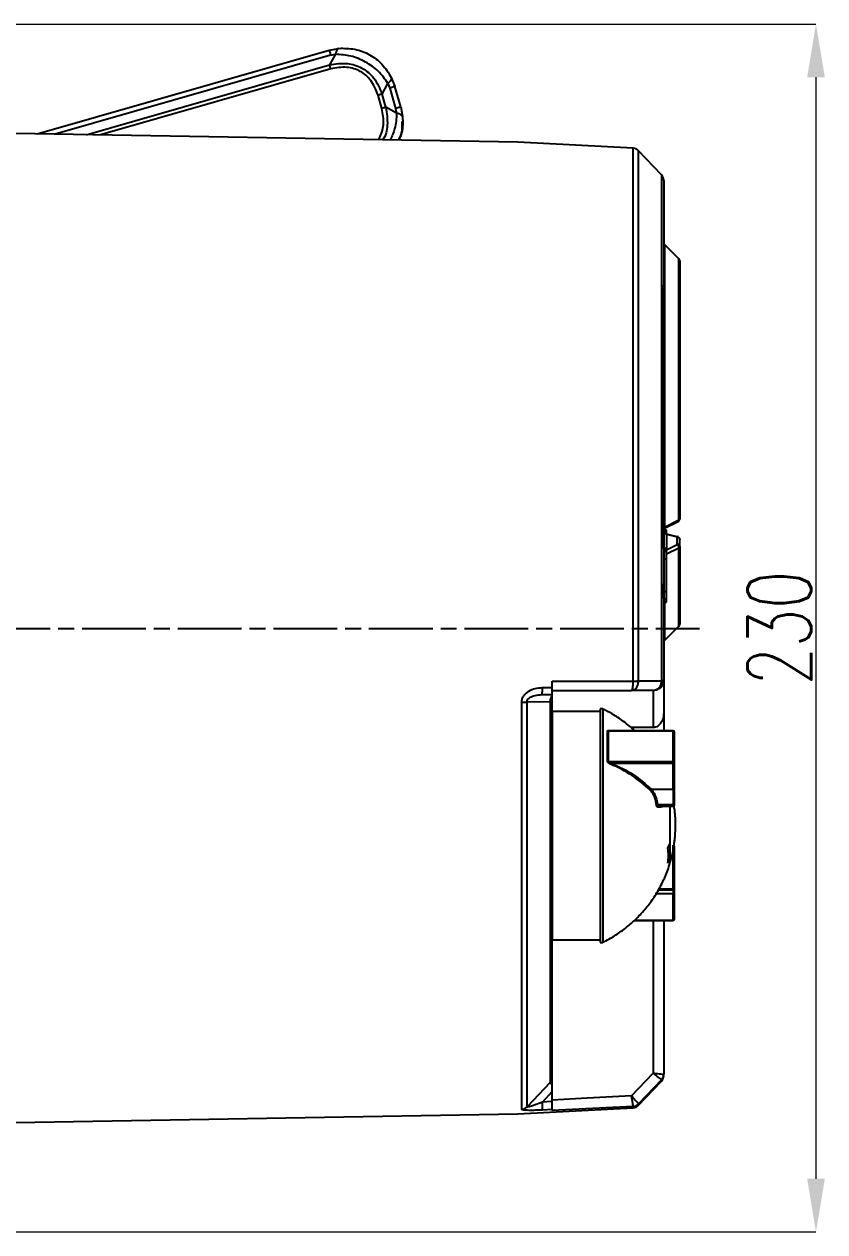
# Model space of a CAD drawing. Header units: millimetres. Extents: x 2180 to 4616, y 795 to 2518.
# Drawn here: x 3978.7 to 4129.5, y 2131.9 to 2359.3 of the extents above; entities that cross this region are included whole.
import ezdxf

# ---------------------------------------------------------------- set-up
doc = ezdxf.new("R2010")
doc.units = ezdxf.units.MM
doc.linetypes.add('AM_ISO08W050', pattern=[18, 12, -1.5, 3, -1.5])
doc.layers.add('AM_5', color=3, linetype='Continuous', lineweight=25)
doc.layers.add('AM_7', color=4, linetype='AM_ISO08W050', lineweight=25)
doc.styles.add('SLDTEXTSTYLE1', font='txt.shx', dxfattribs={"width": 0.7, "bigfont": 'gbcbig.shx'})
doc.dimstyles.new('SLDDIMSTYLE12$0', dxfattribs={"dimtxt": 12, "dimasz": 10, "dimexe": 0, "dimexo": 0.0625, "dimgap": 0.875, "dimtad": 1, "dimdec": 1, "dimlfac": 1.8, "dimrnd": 1e-09, "dimzin": 12, "dimdsep": 46, "dimtxsty": 'SLDTEXTSTYLE1', "dimcen": 0.09, "dimdle": 8.16, "dimclrd": 3, "dimclre": 3, "dimadec": 0, "dimazin": 3, "dimtfac": 1, "dimtdec": 1, "dimtofl": 0, "dimtmove": 0, "dimatfit": 3, "dimfxl": 0, "dimfrac": 2, "dimtolj": 1, "dimlwd": 5, "dimlwe": 5, "dimarcsym": 0})

# ---------------------------------------------------------------- blocks, each defined once
blk = doc.blocks.new('*D50')
at = {"layer": 'AM_5', "color": 3, "lineweight": 5, "transparency": 16777216}
blk.add_line((3940.25, 2359.31), (4127.81, 2359.31), dxfattribs=at)
at = {"layer": 'AM_5', "color": 3, "linetype": 'Continuous', "lineweight": 5, "transparency": 16777216}
for p, q in [((4127.81, 2349.31), (4127.81, 2141.88)), ((3940.24, 2131.88), (4127.81, 2131.88))]:
    blk.add_line(p, q, dxfattribs=at)
at = {"layer": 'AM_5', "color": 3, "transparency": 16777216}
for points in [[(4126.14, 2349.31), (4129.48, 2349.31), (4127.81, 2359.31)], [(4126.14, 2141.88), (4129.48, 2141.88), (4127.81, 2131.88)]]:
    blk.add_solid(points, dxfattribs=at)
at = {"layer": 'Defpoints', "color": 0, "transparency": 16777216}
for p in [(3940.18, 2359.31), (3940.18, 2131.88), (4127.81, 2131.88)]:
    blk.add_point(p, dxfattribs=at)
at = {"layer": 'AM_5', "color": 0, "transparency": 16777216, "insert": (4120.93, 2245.6), "char_height": 12, "attachment_point": 5, "rotation": 90, "style": 'SLDTEXTSTYLE1'}
blk.add_mtext('\\A1;230', dxfattribs=at)

msp = doc.modelspace()

# ---------------------------------------------------------------- linework, layer by layer
at = {"color": 7, "linetype": 'Continuous', "lineweight": 25}
for p, q in [((3981.197, 2338.656), (4036.154, 2354.414)), ((4036.154, 2354.414), (4037.961, 2354.757)), ((4036.43, 2353.459), (3984.596, 2338.597)), ((3990.394, 2338.496), (4036.226, 2351.637)), ((4037.333, 2353.631), (4036.226, 2351.637)), ((4036.43, 2353.459), (4037.333, 2353.631)), ((4036.446, 2350.869), (3993.127, 2338.448)), ((4046.121, 2346.152), (4047.229, 2348.146)), ((4047.229, 2348.146), (4047.562, 2347.289)), ((4047.562, 2347.289), (4048.665, 2343.444)), ((4047.856, 2349.272), (4048.523, 2347.558)), ((4049.626, 2343.713), (4048.523, 2347.558)), ((4046.069, 2343.433), (4045.352, 2345.932)), ((4046.838, 2343.653), (4046.121, 2346.152)), ((4048.836, 2342.541), (4046.838, 2343.653)), ((4048.665, 2343.444), (4048.836, 2342.541)), ((4049.626, 2343.713), (4049.968, 2341.907)), ((4050.013, 2340.95), (4050.013, 2340.957)), ((4071.674, 2337.077), (3942.148, 2339.338)), ((4093.403, 2335.938), (4071.674, 2337.077)), ((4098.736, 2330.916), (4094.412, 2335.472)), ((4102.001, 2315.11), (4099.294, 2317.827)), ((4102.001, 2265.965), (4102.001, 2315.11)), ((4102.148, 2314.758), (4102.148, 2312.172)), ((4099.148, 2310.495), (4099.148, 2310.142)), ((4099.294, 2264.604), (4102.001, 2265.965)), ((4099.426, 2264.44), (4101.871, 2265.667)), ((4099.426, 2264.44), (4101.871, 2265.667)), ((4102.148, 2266.114), (4102.148, 2267.407)), ((4099.148, 2264.245), (4099.154, 2264.316)), ((4099.148, 2260.554), (4099.148, 2264.184)), ((4099.148, 2264.064), (4099.648, 2264.064)), ((4099.148, 2263.936), (4099.648, 2263.936)), ((4099.148, 2263.872), (4099.648, 2263.872)), ((4099.175, 2263.681), (4099.648, 2263.681)), ((4099.648, 2263.936), (4099.648, 2264.064)), ((4099.648, 2263.685), (4099.648, 2263.936)), ((4099.648, 2263.681), (4099.648, 2263.872)), ((4099.648, 2263.286), (4099.648, 2263.681)), ((4099.648, 2263.553), (4099.648, 2263.681)), ((4099.648, 2263.265), (4099.648, 2263.553)), ((4099.648, 2263.265), (4101.648, 2262.797)), ((4101.648, 2262.797), (4099.648, 2263.265)), ((4099.648, 2263.265), (4099.648, 2260.612)), ((4099.648, 2260.347), (4101.648, 2261.351)), ((4099.647, 2259.536), (4102.001, 2260.715)), ((4101.648, 2261.351), (4101.648, 2262.797)), ((4101.879, 2262.741), (4101.693, 2262.818)), ((4101.879, 2262.741), (4101.693, 2262.818)), ((4102.001, 2245.95), (4102.001, 2260.715)), ((4102.084, 2262.499), (4102.111, 2262.416)), ((4102.131, 2262.358), (4102.115, 2262.423)), ((4102.131, 2262.343), (4102.148, 2262.211)), ((4102.148, 2260.918), (4102.148, 2262.211)), ((4099.148, 2260.612), (4099.648, 2260.612)), ((4099.148, 2260.475), (4099.648, 2260.475)), ((4099.148, 2260.064), (4099.648, 2260.064)), ((4099.148, 2258.627), (4099.647, 2258.627)), ((4099.648, 2260.475), (4099.648, 2260.612)), ((4099.648, 2260.064), (4099.648, 2260.475)), ((4099.647, 2252.445), (4099.647, 2258.627)), ((4099.147, 2251.146), (4099.147, 2253.89)), ((4099.147, 2252.445), (4099.647, 2252.445)), ((4099.147, 2251.008), (4099.647, 2251.008)), ((4099.147, 2250.597), (4099.647, 2250.597)), ((4099.147, 2250.58), (4099.647, 2250.58)), ((4099.147, 2250.46), (4099.647, 2250.46)), ((4099.294, 2250.46), (4099.294, 2243.243)), ((4099.647, 2250.597), (4099.647, 2251.008)), ((4099.294, 2243.243), (4102.001, 2245.95)), ((4094.408, 2235.586), (4094.412, 2235.655)), ((4094.412, 2235.655), (4098.734, 2235.647)), ((4098.734, 2235.647), (4098.735, 2235.687)), ((4099.147, 2235.807), (4099.141, 2235.647)), ((4076.282, 2234.379), (4078.147, 2234.412)), ((4078.147, 2234.412), (4078.147, 2235.588)), ((4078.147, 2235.588), (4093.402, 2235.586)), ((4078.147, 2233.807), (4093.098, 2233.807)), ((4093.098, 2233.807), (4093.326, 2233.869)), ((4093.098, 2233.807), (4093.143, 2233.86)), ((4097.147, 2233.807), (4093.098, 2233.807)), ((4093.402, 2235.603), (4093.402, 2235.586)), ((4097.147, 2233.807), (4097.147, 2226.856)), ((4073.412, 2231.691), (4077.735, 2231.774)), ((4075.749, 2233.038), (4076.242, 2233.085)), ((4075.91, 2233.015), (4076.23, 2233.063)), ((4076.23, 2233.063), (4078.147, 2233.097)), ((4078.147, 2231.623), (4078.147, 2232.798)), ((4087.147, 2229.892), (4078.147, 2229.892)), ((4087.647, 2230.392), (4087.147, 2230.392)), ((4087.147, 2230.392), (4087.147, 2192.835)), ((4087.647, 2230.392), (4087.647, 2192.835)), ((4099.147, 2229.556), (4099.147, 2226.242)), ((4097.147, 2226.856), (4092.921, 2226.856)), ((4088.568, 2220.44), (4088.568, 2226.228)), ((4100.947, 2226.242), (4088.662, 2226.242)), ((4088.664, 2226.208), (4088.664, 2220.426)), ((4088.664, 2226.208), (4100.947, 2226.208)), ((4100.947, 2226.242), (4100.947, 2226.183)), ((4100.947, 2226.208), (4100.947, 2226.242)), ((4100.947, 2220.426), (4100.947, 2226.208)), ((4101.147, 2223.008), (4101.147, 2226.042)), ((4101.147, 2223.453), (4101.147, 2226.042)), ((4101.147, 2220.314), (4101.147, 2223.453)), ((4088.664, 2220.426), (4100.947, 2220.426)), ((4089.235, 2220.173), (4100.947, 2220.173)), ((4100.947, 2220.173), (4100.947, 2220.426)), ((4100.947, 2215.24), (4100.947, 2220.173)), ((4101.147, 2215.382), (4101.147, 2220.314)), ((4096.767, 2215.24), (4100.947, 2215.24)), ((4100.947, 2215.24), (4100.947, 2212.316)), ((4100.947, 2212.316), (4097.922, 2212.316)), ((4098.298, 2211.867), (4098.052, 2211.834)), ((4098.221, 2212.059), (4100.947, 2212.059)), ((4098.225, 2212.062), (4098.345, 2212.079)), ((4098.225, 2212.062), (4100.947, 2212.062)), ((4100.344, 2205.062), (4100.344, 2212.059)), ((4100.347, 2201.392), (4100.347, 2212.059)), ((4100.947, 2212.121), (4100.947, 2212.316)), ((4100.947, 2212.062), (4100.947, 2212.121)), ((4100.947, 2212.059), (4100.947, 2212.062)), ((4099.936, 2204.149), (4100.344, 2205.062)), ((4100.947, 2196.488), (4100.947, 2204.724)), ((4101.147, 2204.505), (4101.147, 2204.521)), ((4100.344, 2202.234), (4099.936, 2201.32)), ((4100.012, 2202.234), (4100.344, 2202.234)), ((4100.344, 2201.392), (4100.344, 2202.234)), ((4100.847, 2202.346), (4101.147, 2202.346)), ((4100.312, 2201.392), (4100.347, 2201.392)), ((4100.947, 2195.532), (4097.703, 2195.532)), ((4098.141, 2196.294), (4100.947, 2196.294)), ((4098.224, 2196.488), (4100.947, 2196.488)), ((4100.947, 2196.353), (4100.947, 2196.488)), ((4100.947, 2196.294), (4100.947, 2196.353)), ((4100.947, 2196.301), (4100.947, 2196.294)), ((4100.947, 2196.294), (4100.947, 2195.532)), ((4100.947, 2190.6), (4100.947, 2195.532)), ((4101.147, 2193.33), (4101.147, 2196.469)), ((4101.147, 2195.674), (4101.147, 2196.178)), ((4101.147, 2190.741), (4101.147, 2195.674)), ((4087.147, 2192.835), (4087.147, 2186.392)), ((4087.647, 2192.835), (4087.647, 2186.392)), ((4101.147, 2190.741), (4101.147, 2193.33)), ((4093.6, 2190.541), (4100.947, 2190.541)), ((4093.661, 2190.6), (4100.947, 2190.6)), ((4097.147, 2190.541), (4097.147, 2161.766)), ((4099.147, 2190.541), (4099.147, 2161.566)), ((4100.947, 2190.541), (4100.947, 2190.6)), ((4100.947, 2190.575), (4100.947, 2190.541)), ((4078.147, 2186.892), (4087.147, 2186.892)), ((4087.147, 2186.392), (4087.647, 2186.392)), ((4093.098, 2157.487), (4097.147, 2161.766)), ((4099.144, 2161.567), (4099.147, 2161.566)), ((4077.735, 2159.993), (4073.411, 2155.406)), ((4098.734, 2160.538), (4094.411, 2155.969)), ((4094.411, 2155.721), (4098.735, 2160.278)), ((4098.735, 2160.537), (4098.734, 2160.538)), ((4098.735, 2160.537), (4098.735, 2160.278)), ((4076.296, 2156.316), (4078.147, 2158.281)), ((4078.147, 2156.41), (4078.147, 2158.281)), ((3942.147, 2151.857), (4071.673, 2154.117)), ((4071.673, 2154.117), (4093.402, 2155.256)), ((4078.147, 2154.917), (4076.348, 2154.826)), ((4093.401, 2155.506), (4078.147, 2154.704)), ((4078.147, 2154.704), (4078.147, 2154.917)), ((4093.401, 2155.506), (4093.402, 2155.505)), ((4093.402, 2155.256), (4093.402, 2155.505)), ((4094.411, 2155.969), (4094.409, 2155.971)), ((4094.411, 2155.721), (4094.411, 2155.969))]:
    msp.add_line(p, q, dxfattribs=at)
at = {"color": 7, "linetype": 'Continuous', "lineweight": 25, "flags": 128}
for points in [[(4093.402, 2235.603), (4093.402, 2241.211), (4093.402, 2246.836), (4093.402, 2252.456), (4093.402, 2258.05), (4093.402, 2263.595), (4093.402, 2269.071), (4093.402, 2274.455), (4093.402, 2279.728), (4093.402, 2284.868), (4093.402, 2289.856), (4093.402, 2294.672), (4093.402, 2299.298), (4093.402, 2303.715), (4093.402, 2307.908), (4093.403, 2311.858), (4093.403, 2315.552), (4093.403, 2318.974), (4093.403, 2322.112), (4093.403, 2324.953), (4093.403, 2327.487), (4093.403, 2329.703), (4093.403, 2331.592), (4093.403, 2333.149), (4093.403, 2334.365), (4093.403, 2335.238), (4093.403, 2335.763), (4093.403, 2335.938)], [(4094.412, 2235.655), (4094.412, 2241.339), (4094.412, 2247.041), (4094.412, 2252.737), (4094.412, 2258.404), (4094.412, 2264.02), (4094.412, 2269.561), (4094.412, 2275.006), (4094.412, 2280.333), (4094.412, 2285.519), (4094.412, 2290.545), (4094.412, 2295.39), (4094.412, 2300.035), (4094.412, 2304.46), (4094.412, 2308.649), (4094.412, 2312.584), (4094.412, 2316.249), (4094.412, 2319.629), (4094.412, 2322.712), (4094.412, 2325.484), (4094.412, 2327.934), (4094.412, 2330.054), (4094.412, 2331.833), (4094.412, 2333.265), (4094.412, 2334.344), (4094.412, 2335.065), (4094.412, 2335.427), (4094.412, 2335.472)], [(4098.736, 2330.916), (4098.736, 2330.736), (4098.736, 2330.198), (4098.736, 2329.304), (4098.736, 2328.058), (4098.736, 2326.464), (4098.736, 2324.53), (4098.736, 2322.264), (4098.736, 2319.675), (4098.736, 2316.774), (4098.736, 2313.573), (4098.736, 2310.087), (4098.736, 2306.329), (4098.736, 2302.315), (4098.736, 2298.062), (4098.736, 2293.589), (4098.736, 2288.913), (4098.736, 2284.056), (4098.736, 2279.036), (4098.736, 2273.876), (4098.736, 2268.596), (4098.736, 2263.22), (4098.736, 2257.769), (4098.736, 2252.268), (4098.736, 2246.738), (4098.736, 2241.203), (4098.735, 2235.687)], [(4099.294, 2317.827), (4099.294, 2317.328), (4099.294, 2316.448), (4099.294, 2315.199), (4099.294, 2313.592), (4099.294, 2311.644), (4099.294, 2309.375), (4099.294, 2306.809), (4099.294, 2303.972), (4099.294, 2300.893), (4099.294, 2297.605), (4099.294, 2294.142), (4099.294, 2290.538), (4099.294, 2286.831), (4099.294, 2283.061), (4099.294, 2279.264), (4099.294, 2275.482), (4099.294, 2271.752), (4099.294, 2268.114), (4099.294, 2264.604)], [(4099.148, 2264.401), (4099.148, 2266.232), (4099.148, 2269.196), (4099.148, 2272.296), (4099.148, 2275.495), (4099.148, 2278.753), (4099.148, 2282.03), (4099.148, 2285.288), (4099.148, 2288.487), (4099.148, 2291.587), (4099.148, 2294.551), (4099.148, 2297.343), (4099.148, 2299.93), (4099.148, 2302.279), (4099.148, 2304.363), (4099.148, 2306.156), (4099.148, 2307.636), (4099.148, 2308.785), (4099.148, 2309.59), (4099.148, 2310.04), (4099.148, 2310.142)], [(4099.648, 2263.265), (4099.663, 2263.279), (4099.678, 2263.286), (4099.693, 2263.286), (4099.705, 2263.28), (4099.716, 2263.268), (4099.724, 2263.25)], [(4072.402, 2154.945), (4072.402, 2155.903), (4072.402, 2157.231), (4072.402, 2158.924), (4072.402, 2160.976), (4072.402, 2163.377), (4072.402, 2166.118), (4072.402, 2169.187), (4072.402, 2172.572), (4072.402, 2176.259), (4072.402, 2180.232), (4072.402, 2184.475), (4072.402, 2188.971), (4072.402, 2193.701), (4072.402, 2198.646), (4072.402, 2203.784), (4072.402, 2209.095), (4072.402, 2214.557), (4072.402, 2220.147), (4072.402, 2225.843), (4072.402, 2231.62)], [(4073.411, 2155.406), (4073.411, 2156.359), (4073.411, 2157.681), (4073.411, 2159.365), (4073.411, 2161.406), (4073.411, 2163.795), (4073.411, 2166.522), (4073.411, 2169.576), (4073.411, 2172.944), (4073.411, 2176.612), (4073.411, 2180.565), (4073.411, 2184.787), (4073.411, 2189.26), (4073.411, 2193.965), (4073.411, 2198.885), (4073.411, 2203.997), (4073.412, 2209.281), (4073.412, 2214.715), (4073.412, 2220.277), (4073.412, 2225.943), (4073.412, 2231.691)], [(4077.735, 2231.774), (4077.735, 2226.095), (4077.735, 2220.504), (4077.735, 2215.025), (4077.735, 2209.684), (4077.735, 2204.503), (4077.735, 2199.507), (4077.735, 2194.718), (4077.735, 2190.156), (4077.735, 2185.844), (4077.735, 2181.799), (4077.735, 2178.04), (4077.735, 2174.585), (4077.735, 2171.448), (4077.735, 2168.643), (4077.735, 2166.183), (4077.735, 2164.08), (4077.735, 2162.342), (4077.735, 2160.978), (4077.735, 2159.993)], [(4078.147, 2229.892), (4078.147, 2229.823), (4078.147, 2229.427), (4078.147, 2228.685), (4078.147, 2227.61), (4078.147, 2226.22), (4078.147, 2224.537), (4078.147, 2222.589), (4078.147, 2220.408), (4078.147, 2218.029), (4078.147, 2215.493), (4078.147, 2212.839), (4078.147, 2210.113), (4078.147, 2207.358), (4078.147, 2204.621), (4078.147, 2201.945), (4078.147, 2199.375), (4078.147, 2196.953), (4078.147, 2194.719), (4078.147, 2192.709), (4078.147, 2190.957), (4078.147, 2189.492), (4078.147, 2188.336), (4078.147, 2187.51), (4078.147, 2187.027), (4078.147, 2186.892)], [(4100.947, 2220.426), (4100.986, 2220.424), (4101.024, 2220.418), (4101.058, 2220.407), (4101.089, 2220.394), (4101.114, 2220.377), (4101.132, 2220.357), (4101.143, 2220.336), (4101.147, 2220.314)], [(4078.147, 2156.41), (4077.11, 2156.358), (4076.296, 2156.316)], [(4093.098, 2157.487), (4084.725, 2157.047), (4078.147, 2156.701)]]:
    msp.add_lwpolyline(points, dxfattribs=at)
at = {"color": 7, "linetype": 'Continuous', "lineweight": 25}
for centre, radius, start, end in [((4093.324, 2334.44), 1.5, 43.49969, 86.99969), ((4097.648, 2329.883), 1.5, 359.99969, 43.49969), ((4099.645, 2318.18), 0.498, 180.0161, 225.11705), ((4101.651, 2314.758), 0.497, 0.01882, 45.13639), ((4101.648, 2314.758), 0.5, 359.99969, 44.79592), ((4101.648, 2266.114), 0.5, 296.63012, 359.99969), ((4101.955, 2266.156), 0.197, 283.44681, 347.66321), ((4099.342, 2264.412), 0.198, 103.88416, 168.00896), ((4099.534, 2260.782), 0.386, 180.21967, 206.01538), ((4101.688, 2262.771), 0.0477, 83.56953, 147.17328), ((4101.679, 2260.882), 0.47, 4.40164, 93.81095), ((4101.883, 2262.713), 0.0277, 97.12051, 149.18729), ((4101.899, 2260.943), 0.25, 294.15126, 354.20295), ((4101.647, 2246.304), 0.5, 314.99969, 359.99969), ((4099.647, 2242.89), 0.5, 134.99969, 179.99969), ((4093.413, 2245.321), 9.717, 269.93747, 275.9006), ((4098.937, 2237.477), 1.842, 263.65489, 276.34449), ((4098.778, 2236.308), 0.622, 266.06012, 306.40262), ((4070.032, 2233.969), 6.263, 351.68842, 3.7557), ((4093.905, 2245.459), 9.886, 267.083, 272.91637), ((4072.412, 2238.683), 7.063, 269.92223, 278.13872), ((4079.41, 2231.695), 1.677, 138.87029, 177.29865), ((4088.663, 2226.441), 0.233, 246.02224, 270.18014), ((4100.963, 2226.023), 0.185, 5.85563, 94.8496), ((4088.662, 2220.757), 0.331, 253.51988, 270.27832), ((4089.62, 2219.87), 0.49, 141.82926, 172.1209), ((4080.554, 2198.683), 22.921, 45.54722, 68.01561), ((4100.972, 2220.35), 0.179, 261.95022, 348.57794), ((4096.901, 2214.966), 0.305, 116.01, 165.05926), ((4100.972, 2215.417), 0.179, 261.95022, 348.57794), ((4097.894, 2212.782), 0.467, 252.26466, 273.46457), ((4098.244, 2211.868), 0.196, 95.78901, 189.85034), ((4100.994, 2212.089), 0.232, 48.45888, 101.56082), ((4100.947, 2212.262), 0.2, 269.98722, 359.98721), ((4100.947, 2212.259), 0.2, 269.99969, 359.99969), ((4076.869, 2208.392), 24.5, 350.87791, 359.99969), ((4088.419, 2202.735), 11.604, 352.99933, 7.00005), ((4100.997, 2198.187), 1.7, 268.31568, 275.06344), ((4100.951, 2196.498), 0.196, 268.95412, 358.91449), ((4100.972, 2195.709), 0.179, 261.95022, 348.57794), ((4100.972, 2190.777), 0.179, 261.95022, 348.57794), ((4100.963, 2190.76), 0.185, 265.14978, 354.14375), ((4097.642, 2161.569), 1.502, 316.65544, 359.93159), ((4097.654, 2161.566), 1.493, 316.39345, 359.98594), ((4097.647, 2161.31), 1.5, 316.49969, 359.99969), ((4086.267, 2168.253), 11.875, 224.06966, 226.85818), ((4049.613, 2154.633), 26.736, 0.41239, 3.60861), ((4072.325, 2156.449), 1.506, 272.92959, 316.19309), ((4093.319, 2157.008), 1.504, 273.13792, 316.44856), ((4093.324, 2157.004), 1.502, 272.97726, 316.40216), ((4093.323, 2156.754), 1.5, 272.99969, 316.49969)]:
    msp.add_arc(centre, radius, start, end, dxfattribs=at)
for points in [[(4036.154, 2354.414), (4036.167, 2354.372), (4036.192, 2354.288), (4036.35, 2353.736), (4036.43, 2353.459)], [(4036.446, 2350.869), (4036.425, 2350.943), (4036.382, 2351.092), (4036.322, 2351.302), (4036.268, 2351.492), (4036.24, 2351.589), (4036.226, 2351.637)], [(4048.523, 2347.558), (4048.48, 2347.547), (4048.394, 2347.524), (4047.839, 2347.367), (4047.562, 2347.289)], [(4046.121, 2346.152), (4046.072, 2346.138), (4045.975, 2346.111), (4045.785, 2346.057), (4045.575, 2345.996), (4045.426, 2345.954), (4045.352, 2345.932)], [(4046.838, 2343.653), (4046.789, 2343.639), (4046.692, 2343.611), (4046.502, 2343.557), (4046.291, 2343.497), (4046.143, 2343.455), (4046.069, 2343.433)], [(4049.626, 2343.713), (4049.583, 2343.702), (4049.496, 2343.679), (4048.942, 2343.522), (4048.665, 2343.444)], [(4099.148, 2329.883), (4099.148, 2329.793), (4099.148, 2329.613), (4099.148, 2328.157), (4099.148, 2325.852), (4099.148, 2322.638), (4099.148, 2318.572), (4099.148, 2313.694), (4099.148, 2308.06), (4099.148, 2301.732), (4099.148, 2294.781), (4099.148, 2287.283), (4099.148, 2279.322), (4099.148, 2270.986), (4099.148, 2262.368), (4099.147, 2253.565), (4099.147, 2244.666), (4099.147, 2238.76), (4099.147, 2235.807)], [(4102.148, 2314.758), (4102.148, 2314.591), (4102.148, 2314.256), (4102.148, 2313.139), (4102.148, 2311.59), (4102.148, 2309.585), (4102.148, 2307.167), (4102.148, 2304.366), (4102.148, 2301.223), (4102.148, 2297.784), (4102.148, 2294.099), (4102.148, 2290.219), (4102.148, 2286.2), (4102.148, 2282.102), (4102.148, 2277.981), (4102.148, 2273.901), (4102.148, 2269.903), (4102.148, 2267.377), (4102.148, 2266.114)], [(4099.148, 2263.798), (4099.153, 2263.751), (4099.163, 2263.658), (4099.227, 2263.58), (4099.259, 2263.542)], [(4102.148, 2260.918), (4102.148, 2259.822), (4102.148, 2257.631), (4102.148, 2254.75), (4102.147, 2252.22), (4102.147, 2250.104), (4102.147, 2248.422), (4102.147, 2247.212), (4102.147, 2246.447), (4102.147, 2246.351), (4102.147, 2246.304)], [(4099.147, 2235.807), (4099.147, 2235.729), (4099.147, 2235.573), (4099.147, 2234.306), (4099.147, 2232.375), (4099.147, 2230.495), (4099.147, 2229.556)], [(4089.235, 2220.173), (4090.676, 2219.493), (4093.56, 2218.134), (4095.698, 2216.205), (4096.767, 2215.24)]]:
    msp.add_open_spline(points, degree=3, dxfattribs=at)
for points, knots in [([(4037.961, 2354.757), (4037.834, 2354.698), (4037.579, 2354.58), (4037.416, 2353.948), (4037.333, 2353.631)], [0, 0, 0, 0, 0.49686743, 1, 1, 1, 1]), ([(4037.961, 2354.757), (4038.983, 2354.765), (4040.991, 2354.78), (4043.822, 2353.663), (4046.27, 2351.853), (4047.322, 2350.142), (4047.856, 2349.272)], [0, 0, 0, 0, 0.2543758, 0.4999836, 0.7457388, 1, 1, 1, 1]), ([(4036.226, 2351.637), (4037.346, 2351.819), (4039.431, 2352.159), (4042.424, 2351.184), (4044.854, 2349.165), (4045.677, 2347.208), (4046.121, 2346.152)], [0, 0, 0, 0, 0.2680966, 0.4988227, 0.7294637, 1, 1, 1, 1]), ([(4047.229, 2348.146), (4046.656, 2348.947), (4045.529, 2350.523), (4043.045, 2352.284), (4040.241, 2353.453), (4038.309, 2353.571), (4037.333, 2353.631)], [0, 0, 0, 0, 0.25415722, 0.50001427, 0.74762575, 1, 1, 1, 1]), ([(4045.352, 2345.932), (4044.975, 2346.912), (4044.436, 2348.31), (4043.102, 2349.706), (4042.026, 2350.46), (4040.813, 2350.969), (4038.929, 2351.351), (4037.467, 2351.067), (4036.446, 2350.869)], [0, 0, 0, 0, 0.2715623, 0.3875926, 0.5011305, 0.6146375, 0.7308194, 1, 1, 1, 1]), ([(4047.856, 2349.272), (4047.872, 2349.132), (4047.905, 2348.854), (4047.454, 2348.382), (4047.229, 2348.146)], [0, 0, 0, 0, 0.5000023, 1, 1, 1, 1]), ([(4045.382, 2337.536), (4045.463, 2337.647), (4045.8, 2338.108), (4046.157, 2339.071), (4046.557, 2340.944), (4046.269, 2342.41), (4046.069, 2343.433)], [0, 0, 0, 0, 0.0674485, 0.27954515, 0.49659605, 1, 1, 1, 1]), ([(4046.838, 2343.653), (4046.994, 2342.552), (4047.284, 2340.505), (4046.836, 2338.27), (4046.207, 2337.528), (4046.201, 2337.521)], [0, 0, 0, 0, 0.535438, 0.9957755, 1, 1, 1, 1]), ([(4048.836, 2342.541), (4048.791, 2341.553), (4048.713, 2339.826), (4047.957, 2338.195), (4047.634, 2337.496)], [0, 0, 0, 0, 0.5719725, 1, 1, 1, 1]), ([(4049.968, 2341.907), (4049.908, 2342.034), (4049.787, 2342.292), (4049.154, 2342.457), (4048.836, 2342.541)], [0, 0, 0, 0, 0.4968676, 1, 1, 1, 1]), ([(4049.968, 2341.907), (4050.01, 2340.875), (4050.072, 2339.337), (4049.467, 2337.931), (4049.268, 2337.468)], [0, 0, 0, 0, 0.6705708, 1, 1, 1, 1]), ([(4049.271, 2337.468), (4049.475, 2337.927), (4049.968, 2339.035), (4049.934, 2340.247), (4049.914, 2340.956)], [0, 0, 0, 0, 0.4149051, 1, 1, 1, 1]), ([(4102.148, 2280.597), (4102.148, 2281.851), (4102.148, 2284.361), (4102.148, 2288.072), (4102.148, 2290.796), (4102.148, 2292.586), (4102.148, 2293.506), (4102.148, 2294.414), (4102.148, 2295.308), (4102.148, 2296.186), (4102.148, 2296.777), (4102.148, 2297.189), (4102.148, 2297.666), (4102.148, 2298.38), (4102.148, 2299.196), (4102.148, 2299.905), (4102.148, 2300.588), (4102.148, 2301.272), (4102.148, 2301.759), (4102.148, 2302.497), (4102.148, 2303.379), (4102.148, 2304.548), (4102.148, 2305.528), (4102.148, 2306.365), (4102.148, 2307.009), (4102.148, 2307.518), (4102.148, 2307.953), (4102.148, 2308.366), (4102.148, 2308.768), (4102.148, 2309.046), (4102.148, 2309.424), (4102.148, 2309.843), (4102.148, 2310.365), (4102.148, 2310.803), (4102.148, 2311.126), (4102.148, 2311.358), (4102.148, 2311.519), (4102.148, 2311.665), (4102.148, 2311.761), (4102.148, 2311.838), (4102.148, 2311.916), (4102.148, 2312.02), (4102.148, 2312.11), (4102.148, 2312.155), (4102.148, 2312.172)], [0, 0, 0, 0, 0.0803647, 0.1607294, 0.2410941, 0.2624684, 0.283842, 0.3052151, 0.3265873, 0.3479574, 0.3693255, 0.3704427, 0.3788854, 0.405204, 0.4251182, 0.4428013, 0.4618483, 0.4808946, 0.4999402, 0.5035205, 0.5449145, 0.57896, 0.6143836, 0.643615, 0.6685119, 0.6871043, 0.7041218, 0.7223404, 0.7405585, 0.758776, 0.762108, 0.7964253, 0.8245029, 0.853496, 0.8824879, 0.8971785, 0.9118685, 0.9265578, 0.9412466, 0.9442716, 0.9541998, 0.9705965, 0.9890576, 1, 1, 1, 1]), ([(4102.148, 2267.407), (4102.148, 2267.703), (4102.148, 2268.295), (4102.148, 2269.197), (4102.148, 2270.108), (4102.148, 2271.03), (4102.148, 2271.961), (4102.148, 2272.9), (4102.148, 2273.549), (4102.148, 2274.025), (4102.148, 2274.58), (4102.148, 2275.424), (4102.148, 2276.384), (4102.148, 2278.071), (4102.148, 2279.463), (4102.148, 2280.597)], [0, 0, 0, 0, 0.07144385, 0.14288374, 0.21431988, 0.28576303, 0.35720674, 0.42863778, 0.50005558, 0.50406448, 0.53604837, 0.6252562, 0.69323765, 0.75009307, 1, 1, 1, 1]), ([(4101.87, 2265.669), (4101.882, 2265.675), (4101.915, 2265.691), (4101.953, 2265.738), (4101.996, 2265.824), (4101.999, 2265.909), (4102.001, 2265.965)], [0, 0, 0, 0, 0.14054005, 0.37467991, 0.58989364, 1, 1, 1, 1]), ([(4099.278, 2263.543), (4099.25, 2263.57), (4099.194, 2263.623), (4099.169, 2263.687), (4099.157, 2263.719)], [0, 0, 0, 0, 0.5052965, 1, 1, 1, 1]), ([(4099.259, 2263.542), (4099.259, 2263.549), (4099.259, 2263.564), (4099.242, 2263.575), (4099.212, 2263.575), (4099.185, 2263.563), (4099.171, 2263.558)], [0, 0, 0, 0, 0.2336109, 0.4844564, 0.7436939, 1, 1, 1, 1]), ([(4099.176, 2264.29), (4099.182, 2264.289), (4099.202, 2264.287), (4099.27, 2264.348), (4099.371, 2264.408), (4099.424, 2264.439)], [0, 0, 0, 0, 0.1601422, 0.5688581, 1, 1, 1, 1]), ([(4099.259, 2263.542), (4099.284, 2263.512), (4099.337, 2263.448), (4099.467, 2263.341), (4099.576, 2263.295), (4099.648, 2263.265)], [0, 0, 0, 0, 0.233085, 0.4930073, 1, 1, 1, 1]), ([(4099.419, 2264.438), (4099.417, 2264.437), (4099.398, 2264.421), (4099.365, 2264.423), (4099.325, 2264.439), (4099.302, 2264.488), (4099.293, 2264.548), (4099.294, 2264.586), (4099.294, 2264.604)], [0, 0, 0, 0, 0.0284628, 0.3120488, 0.569439, 0.7930567, 0.8963599, 1, 1, 1, 1]), ([(4101.648, 2262.797), (4101.687, 2262.789), (4101.76, 2262.775), (4101.828, 2262.743), (4101.859, 2262.728)], [0, 0, 0, 0, 0.5446681, 1, 1, 1, 1]), ([(4101.976, 2260.918), (4101.96, 2260.962), (4101.927, 2261.058), (4101.845, 2261.187), (4101.747, 2261.292), (4101.68, 2261.332), (4101.648, 2261.351)], [0, 0, 0, 0, 0.239538, 0.5175571, 0.7682031, 1, 1, 1, 1]), ([(4101.859, 2262.728), (4101.901, 2262.7), (4101.991, 2262.641), (4102.076, 2262.517), (4102.135, 2262.371), (4102.143, 2262.27), (4102.148, 2262.211)], [0, 0, 0, 0, 0.2427138, 0.5154318, 0.7146901, 1, 1, 1, 1]), ([(4101.859, 2262.675), (4101.901, 2262.65), (4101.991, 2262.597), (4102.076, 2262.486), (4102.135, 2262.354), (4102.143, 2262.264), (4102.148, 2262.211)], [0, 0, 0, 0, 0.2421389, 0.5153871, 0.7139591, 1, 1, 1, 1]), ([(4102.001, 2260.715), (4102.001, 2260.747), (4102.002, 2260.812), (4101.984, 2260.882), (4101.976, 2260.918)], [0, 0, 0, 0, 0.49355373, 1, 1, 1, 1]), ([(4102.125, 2262.378), (4102.127, 2262.37), (4102.146, 2262.316), (4102.147, 2262.259), (4102.148, 2262.211)], [0, 0, 0, 0, 0.1515723, 1, 1, 1, 1]), ([(4099.647, 2255.467), (4099.647, 2256.091), (4099.647, 2257.335), (4099.647, 2258.805), (4099.648, 2259.742), (4099.648, 2260.256), (4099.648, 2260.565), (4099.648, 2260.597), (4099.648, 2260.612)], [0, 0, 0, 0, 0.25015941, 0.49958066, 0.62466902, 0.74973011, 0.87480959, 1, 1, 1, 1]), ([(4099.647, 2258.627), (4099.647, 2258.95), (4099.647, 2259.354), (4099.648, 2259.782), (4099.648, 2259.964), (4099.648, 2260.024), (4099.648, 2260.064)], [0, 0, 0, 0, 0.4996211, 0.6251499, 0.7494732, 1, 1, 1, 1]), ([(4099.647, 2250.46), (4099.647, 2250.463), (4099.647, 2250.469), (4099.647, 2250.556), (4099.647, 2250.785), (4099.647, 2251.306), (4099.647, 2252.259), (4099.647, 2253.7), (4099.647, 2254.877), (4099.647, 2255.467)], [0, 0, 0, 0, 0.06265322, 0.12530292, 0.25030366, 0.37521459, 0.50021885, 0.74968949, 1, 1, 1, 1]), ([(4099.647, 2251.008), (4099.647, 2251.048), (4099.647, 2251.108), (4099.647, 2251.287), (4099.647, 2251.717), (4099.647, 2252.121), (4099.647, 2252.445)], [0, 0, 0, 0, 0.2505117, 0.3752446, 0.5001647, 1, 1, 1, 1]), ([(4098.734, 2235.647), (4098.695, 2235.393), (4098.617, 2234.89), (4098.233, 2234.288), (4097.726, 2233.884), (4097.34, 2233.833), (4097.147, 2233.807)], [0, 0, 0, 0, 0.2577147, 0.5100976, 0.7565093, 1, 1, 1, 1]), ([(4099.141, 2235.647), (4099.096, 2235.408), (4099.004, 2234.917), (4098.561, 2234.337), (4098.06, 2234.004), (4097.589, 2233.837), (4097.301, 2233.817), (4097.147, 2233.807)], [0, 0, 0, 0, 0.24183895, 0.49912391, 0.70899919, 0.84445044, 1, 1, 1, 1]), ([(4072.402, 2231.62), (4072.422, 2231.83), (4072.464, 2232.262), (4072.784, 2232.844), (4073.22, 2233.349), (4073.922, 2233.854), (4074.955, 2234.279), (4075.828, 2234.345), (4076.282, 2234.379)], [0, 0, 0, 0, 0.1207862, 0.249076, 0.3731346, 0.5013753, 0.7404661, 1, 1, 1, 1]), ([(4078.147, 2233.097), (4078.147, 2233.104), (4078.147, 2233.117), (4078.147, 2233.233), (4078.147, 2233.47), (4078.147, 2233.883), (4078.147, 2234.237), (4078.147, 2234.412)], [0, 0, 0, 0, 0.150225, 0.2871088, 0.5005337, 0.7538342, 1, 1, 1, 1]), ([(4093.143, 2233.86), (4093.164, 2233.876), (4093.221, 2233.922), (4093.302, 2234.273), (4093.377, 2234.848), (4093.393, 2235.338), (4093.402, 2235.586)], [0, 0, 0, 0, 0.1562523, 0.4311744, 0.7127035, 1, 1, 1, 1]), ([(4093.326, 2233.869), (4093.404, 2233.884), (4093.638, 2233.929), (4093.98, 2234.274), (4094.299, 2234.848), (4094.371, 2235.338), (4094.408, 2235.586)], [0, 0, 0, 0, 0.138581, 0.419261, 0.7066865, 1, 1, 1, 1]), ([(4073.412, 2231.691), (4073.413, 2231.758), (4073.416, 2231.892), (4073.5, 2232.086), (4073.63, 2232.26), (4073.974, 2232.574), (4074.749, 2232.923), (4075.479, 2232.981), (4075.91, 2233.015)], [0, 0, 0, 0, 0.0635988, 0.1268625, 0.1941501, 0.267332, 0.5677277, 1, 1, 1, 1]), ([(4077.735, 2231.774), (4077.841, 2231.755), (4078.009, 2231.726), (4078.127, 2231.673), (4078.14, 2231.64), (4078.147, 2231.623)], [0, 0, 0, 0, 0.4463965, 0.7099365, 1, 1, 1, 1]), ([(4078.147, 2232.798), (4078.147, 2232.886), (4078.147, 2233.063), (4078.147, 2233.086), (4078.147, 2233.097)], [0, 0, 0, 0, 0.5015357, 1, 1, 1, 1]), ([(4078.147, 2161.054), (4078.147, 2161.444), (4078.147, 2161.885), (4078.147, 2162.584), (4078.147, 2162.811), (4078.147, 2163.048), (4078.147, 2163.296), (4078.147, 2163.553), (4078.147, 2163.741), (4078.147, 2163.924), (4078.147, 2164.246), (4078.147, 2164.764), (4078.147, 2165.396), (4078.147, 2165.979), (4078.147, 2166.474), (4078.147, 2166.902), (4078.147, 2167.24), (4078.147, 2167.586), (4078.147, 2167.94), (4078.147, 2168.302), (4078.147, 2168.562), (4078.147, 2168.812), (4078.147, 2169.333), (4078.147, 2170.206), (4078.147, 2171.314), (4078.147, 2172.595), (4078.147, 2173.996), (4078.147, 2175.397), (4078.147, 2176.282), (4078.147, 2177.057), (4078.147, 2177.933), (4078.147, 2179.133), (4078.147, 2180.179), (4078.147, 2181.045), (4078.147, 2181.719), (4078.147, 2182.403), (4078.147, 2183.095), (4078.147, 2183.796), (4078.147, 2184.292), (4078.147, 2184.735), (4078.147, 2186.185), (4078.147, 2188.699), (4078.147, 2192.249), (4078.147, 2195.68), (4078.147, 2199.082), (4078.147, 2202.748), (4078.147, 2207.829), (4078.147, 2214.673), (4078.147, 2223.009), (4078.147, 2228.752), (4078.147, 2231.623)], [0, 0, 0, 0, 0.0669054, 0.0756699, 0.0844343, 0.0931986, 0.1019628, 0.110727, 0.119491, 0.1204246, 0.1282783, 0.1499631, 0.1666235, 0.1807533, 0.1958166, 0.2037808, 0.2117449, 0.219709, 0.2276731, 0.2356371, 0.2436011, 0.2444503, 0.2516161, 0.2765316, 0.2974645, 0.315335, 0.3470796, 0.3706379, 0.3847586, 0.3894352, 0.4071383, 0.4252052, 0.4432721, 0.4527358, 0.4621996, 0.4716633, 0.481127, 0.4905907, 0.5000544, 0.5009281, 0.5082098, 0.5573213, 0.596775, 0.6369947, 0.6768853, 0.7110643, 0.7564848, 0.8376565, 0.9188283, 1, 1, 1, 1]), ([(4093.642, 2226.242), (4093.626, 2226.258), (4093.007, 2226.903), (4091.606, 2227.986), (4089.648, 2229.361), (4088.29, 2230.042), (4087.708, 2230.334)], [0, 0, 0, 0, 0.00919183, 0.37082136, 0.73055161, 1, 1, 1, 1]), ([(4099.147, 2229.556), (4099.124, 2229.248), (4099.077, 2228.633), (4098.755, 2227.912), (4098.38, 2227.42), (4098.026, 2227.118), (4097.612, 2226.9), (4097.303, 2226.871), (4097.147, 2226.856)], [0, 0, 0, 0, 0.24908402, 0.49841553, 0.62782199, 0.74923389, 0.87440408, 1, 1, 1, 1]), ([(4088.568, 2226.228), (4088.569, 2226.236), (4088.571, 2226.253), (4088.593, 2226.279), (4088.66, 2226.302), (4088.843, 2226.288), (4089.018, 2226.223), (4089.135, 2226.18)], [0, 0, 0, 0, 0.0577492, 0.1171536, 0.2515259, 0.5011744, 1, 1, 1, 1]), ([(4089.03, 2226.217), (4088.994, 2226.223), (4088.902, 2226.239), (4088.785, 2226.245), (4088.699, 2226.237), (4088.672, 2226.223), (4088.665, 2226.215), (4088.664, 2226.21), (4088.664, 2226.208)], [0, 0, 0, 0, 0.2547299, 0.6618691, 0.8675208, 0.9398473, 0.9708547, 1, 1, 1, 1]), ([(4089.135, 2219.937), (4089.018, 2219.993), (4088.843, 2220.077), (4088.661, 2220.239), (4088.593, 2220.339), (4088.571, 2220.4), (4088.569, 2220.427), (4088.568, 2220.44)], [0, 0, 0, 0, 0.4973637, 0.7473602, 0.8823614, 0.9420119, 1, 1, 1, 1]), ([(4088.664, 2220.426), (4088.664, 2220.423), (4088.665, 2220.415), (4088.672, 2220.399), (4088.701, 2220.364), (4088.787, 2220.31), (4088.97, 2220.236), (4089.13, 2220.198), (4089.235, 2220.173)], [0, 0, 0, 0, 0.01994941, 0.04121068, 0.0909977, 0.23337847, 0.50065114, 1, 1, 1, 1]), ([(4101.147, 2220.277), (4101.147, 2220.37), (4101.147, 2220.552), (4101.147, 2220.926), (4101.147, 2221.109)], [0, 0, 0, 0, 0.5088221, 1, 1, 1, 1]), ([(4101.147, 2214.543), (4101.147, 2214.936), (4101.147, 2215.729), (4101.147, 2217.163), (4101.147, 2218.703), (4101.147, 2219.764), (4101.147, 2220.289)], [0, 0, 0, 0, 0.2473879, 0.5, 0.7526121, 1, 1, 1, 1]), ([(4096.767, 2215.24), (4096.927, 2215.046), (4097.229, 2214.68), (4097.593, 2213.952), (4097.854, 2213.149), (4097.9, 2212.588), (4097.922, 2212.316)], [0, 0, 0, 0, 0.2650194, 0.5000669, 0.7573424, 1, 1, 1, 1]), ([(4101.147, 2212.262), (4101.147, 2212.535), (4101.147, 2213.089), (4101.147, 2213.942), (4101.147, 2214.743), (4101.147, 2215.171), (4101.147, 2215.382)], [0, 0, 0, 0, 0.245589, 0.5, 0.754411, 1, 1, 1, 1]), ([(4097.752, 2212.337), (4097.728, 2212.6), (4097.681, 2213.125), (4097.412, 2213.884), (4097.052, 2214.544), (4096.754, 2214.878), (4096.606, 2215.045)], [0, 0, 0, 0, 0.2498124, 0.4998445, 0.7502398, 1, 1, 1, 1]), ([(4098.052, 2211.834), (4098.019, 2211.843), (4097.952, 2211.86), (4097.871, 2211.955), (4097.816, 2212.056), (4097.783, 2212.144), (4097.759, 2212.24), (4097.754, 2212.305), (4097.752, 2212.337)], [0, 0, 0, 0, 0.24960183, 0.49829619, 0.62558928, 0.74862866, 0.87572186, 1, 1, 1, 1]), ([(4097.922, 2212.316), (4097.925, 2212.3), (4097.93, 2212.267), (4097.955, 2212.217), (4097.993, 2212.167), (4098.053, 2212.116), (4098.122, 2212.081), (4098.184, 2212.065), (4098.214, 2212.063), (4098.225, 2212.062)], [0, 0, 0, 0, 0.0985259, 0.2116632, 0.3444444, 0.5000064, 0.7493767, 0.9135439, 1, 1, 1, 1]), ([(4099.001, 2212.059), (4098.947, 2212.014), (4098.762, 2211.862), (4098.49, 2211.865), (4098.298, 2211.867)], [0, 0, 0, 0, 0.293654, 1, 1, 1, 1]), ([(4100.333, 2201.455), (4100.511, 2202.065), (4100.947, 2203.554), (4101.302, 2206.012), (4101.405, 2208.776), (4101.306, 2210.876), (4101.077, 2212.023), (4101.03, 2212.259)], [0, 0, 0, 0, 0.1742932, 0.4258292, 0.6790463, 0.9338996, 1, 1, 1, 1]), ([(4101.147, 2201.401), (4101.147, 2201.612), (4101.147, 2202.04), (4101.147, 2202.841), (4101.147, 2203.694), (4101.147, 2204.249), (4101.147, 2204.521)], [0, 0, 0, 0, 0.245589, 0.5, 0.754411, 1, 1, 1, 1]), ([(4101.147, 2196.494), (4101.147, 2197.019), (4101.147, 2198.08), (4101.147, 2199.62), (4101.147, 2201.055), (4101.147, 2201.847), (4101.147, 2202.24)], [0, 0, 0, 0, 0.2473879, 0.5, 0.7526121, 1, 1, 1, 1]), ([(4087.663, 2186.429), (4088.055, 2186.618), (4089.175, 2187.157), (4090.923, 2188.284), (4092.897, 2189.806), (4094.745, 2191.575), (4096.429, 2193.566), (4097.918, 2195.759), (4099.154, 2198.135), (4099.959, 2200.032), (4100.25, 2201.153), (4100.315, 2201.401)], [0, 0, 0, 0, 0.0647369, 0.184574, 0.3082168, 0.4349126, 0.5640589, 0.6951798, 0.827906, 0.9619593, 1, 1, 1, 1]), ([(4077.735, 2159.993), (4077.854, 2160.15), (4078.091, 2160.466), (4078.128, 2160.857), (4078.147, 2161.054)], [0, 0, 0, 0, 0.4980025, 1, 1, 1, 1]), ([(4078.147, 2159.588), (4078.147, 2159.855), (4078.147, 2160.255), (4078.147, 2160.658), (4078.147, 2160.866), (4078.147, 2160.973), (4078.147, 2161.028), (4078.147, 2161.046), (4078.147, 2161.052), (4078.147, 2161.054)], [0, 0, 0, 0, 0.4993103, 0.7495576, 0.8718956, 0.9598674, 0.9876457, 0.9957508, 1, 1, 1, 1]), ([(4097.147, 2161.766), (4097.304, 2161.751), (4097.596, 2161.722), (4098.075, 2161.675), (4098.581, 2161.623), (4099.023, 2161.58), (4099.104, 2161.571), (4099.144, 2161.567)], [0, 0, 0, 0, 0.15551031, 0.29095879, 0.50091181, 0.75791394, 1, 1, 1, 1]), ([(4097.147, 2161.766), (4097.342, 2161.615), (4097.735, 2161.311), (4098.247, 2160.915), (4098.63, 2160.619), (4098.699, 2160.565), (4098.734, 2160.538)], [0, 0, 0, 0, 0.24337493, 0.48973466, 0.74220134, 1, 1, 1, 1]), ([(4078.147, 2158.281), (4078.147, 2158.508), (4078.147, 2158.961), (4078.147, 2159.379), (4078.147, 2159.588)], [0, 0, 0, 0, 0.5011047, 1, 1, 1, 1]), ([(4076.296, 2156.316), (4076.19, 2156.275), (4075.629, 2156.058), (4074.784, 2155.751), (4074.077, 2155.517), (4073.84, 2155.452), (4073.83, 2155.449), (4073.793, 2155.439), (4073.671, 2155.408), (4073.524, 2155.378), (4073.419, 2155.376), (4073.414, 2155.396), (4073.411, 2155.406)], [0, 0, 0, 0, 0.09384328, 0.49978088, 0.74913681, 0.74953243, 0.75240386, 0.76012185, 0.78835666, 0.88792993, 0.94394913, 1, 1, 1, 1]), ([(4078.147, 2154.917), (4078.147, 2154.955), (4078.147, 2155.03), (4078.147, 2155.365), (4078.147, 2155.739), (4078.147, 2156.089), (4078.147, 2156.3), (4078.147, 2156.41)], [0, 0, 0, 0, 0.2464434, 0.4994501, 0.7124688, 0.8495561, 1, 1, 1, 1]), ([(4094.409, 2155.971), (4094.378, 2156.008), (4094.315, 2156.08), (4093.998, 2156.447), (4093.578, 2156.932), (4093.257, 2157.303), (4093.098, 2157.487)], [0, 0, 0, 0, 0.2578222, 0.5102459, 0.7566012, 1, 1, 1, 1]), ([(4093.401, 2155.506), (4093.394, 2155.553), (4093.38, 2155.648), (4093.306, 2156.128), (4093.209, 2156.761), (4093.135, 2157.246), (4093.098, 2157.487)], [0, 0, 0, 0, 0.2578222, 0.5102459, 0.7566012, 1, 1, 1, 1]), ([(4076.348, 2154.826), (4075.886, 2154.805), (4074.997, 2154.765), (4073.947, 2154.755), (4073.234, 2154.773), (4072.784, 2154.807), (4072.462, 2154.862), (4072.422, 2154.918), (4072.402, 2154.945)], [0, 0, 0, 0, 0.2593479, 0.4990824, 0.6285124, 0.7489001, 0.8765066, 1, 1, 1, 1])]:
    msp.add_open_spline(points, degree=3, knots=knots, dxfattribs=at)
at = {"layer": 'AM_7'}
msp.add_line((3467.647, 2245.49), (4105.864, 2245.49), dxfattribs=at)

# ---------------------------------------------------------------- dimensions: what is measured, and where the dimension line sits
at = {"layer": 'AM_5'}
dim = msp.add_linear_dim(base=(4127.809, 2131.882), p1=(3940.183, 2359.313), p2=(3940.182, 2131.882), angle=90, text='230', dimstyle='SLDDIMSTYLE12$0', override={"dimlfac": 1, "dimpost": ''}, dxfattribs=at)
dim.commit()
dim.dimension.update_dxf_attribs({"geometry": '*D50', "text_midpoint": (4120.934, 2245.598)})

doc.saveas('drawing.dxf')
